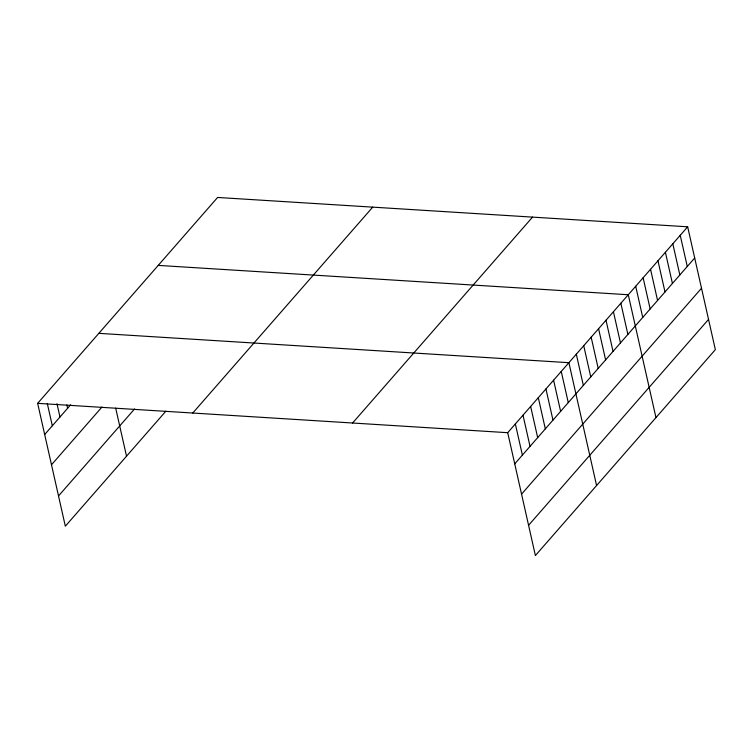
<?xml version="1.0" encoding="UTF-8"?>
<svg xmlns="http://www.w3.org/2000/svg" width="753" height="753" viewBox="0 0 753 753"><rect width="100%" height="100%" fill="white"/><g stroke="black" fill="none" stroke-linecap="round" stroke-linejoin="round"><path stroke-width="1.13" d="M165.867 411.185L65.332 526.196L37.65 403.344L217.608 197.455L687.668 226.804L715.35 349.656L535.392 555.545L507.71 432.693L687.668 226.804M44.681 434.528L70.678 404.775M51.496 464.78L101.975 407.025M58.518 495.945L134.552 408.954M192.768 413.03L372.726 207.141M352.592 423.007L532.54 217.118M514.732 463.876L694.69 257.987M521.556 494.128L701.514 288.239M528.578 525.293L708.535 319.404M158.224 265.395L628.275 294.743L655.967 417.604M98.831 333.344L568.891 362.692L596.583 485.544M37.65 403.344L507.71 432.693M680.241 235.294L687.273 266.487M672.815 243.793L679.846 274.977M665.398 252.283L672.42 283.467M657.971 260.773L665.003 291.966M650.545 269.273L657.576 300.456M643.128 277.763L650.15 308.946M635.701 286.253L642.733 317.446M620.858 303.243L627.88 334.426M613.431 311.733L620.463 342.916M606.005 320.223L613.036 351.416M598.588 328.722L605.61 359.906M591.161 337.212L598.193 368.396M583.735 345.702L590.766 376.895M576.318 354.202L583.34 385.385M561.249 371.436L568.27 402.629M553.596 380.19L560.627 411.383M545.944 388.943L552.975 420.127M538.301 397.688L545.332 428.881M530.649 406.441L537.68 437.625M523.006 415.195L530.027 446.378M515.353 423.939L522.384 455.132M115.689 408.135L126.523 456.196M66.866 404.935L67.619 408.277M56.964 403.664L59.976 417.03M47.307 403.504L52.324 425.784"/></g></svg>
